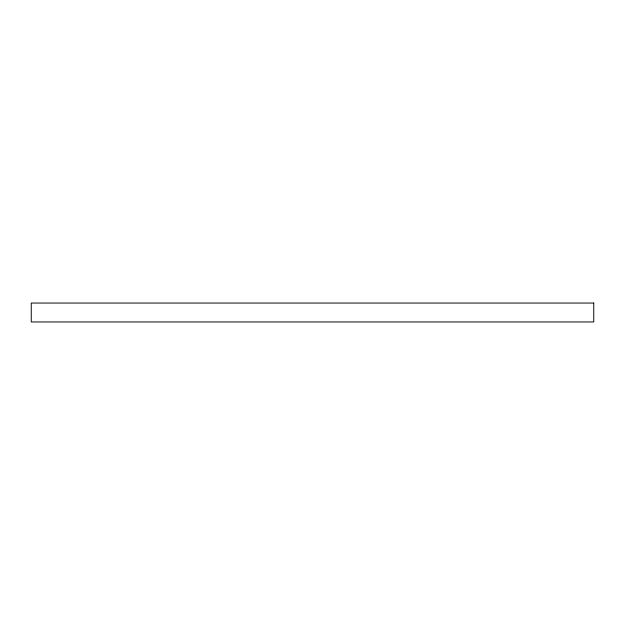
<?xml version="1.0" encoding="UTF-8"?>
<svg xmlns="http://www.w3.org/2000/svg" width="625" height="625" viewBox="0 0 625 625"><rect width="100%" height="100%" fill="white"/><g stroke="black" fill="none" stroke-linecap="round" stroke-linejoin="round"><path stroke-width="0.94" d="M593.75 303.047L31.25 303.047L31.25 321.953L593.75 321.953L593.75 303.047"/></g></svg>
